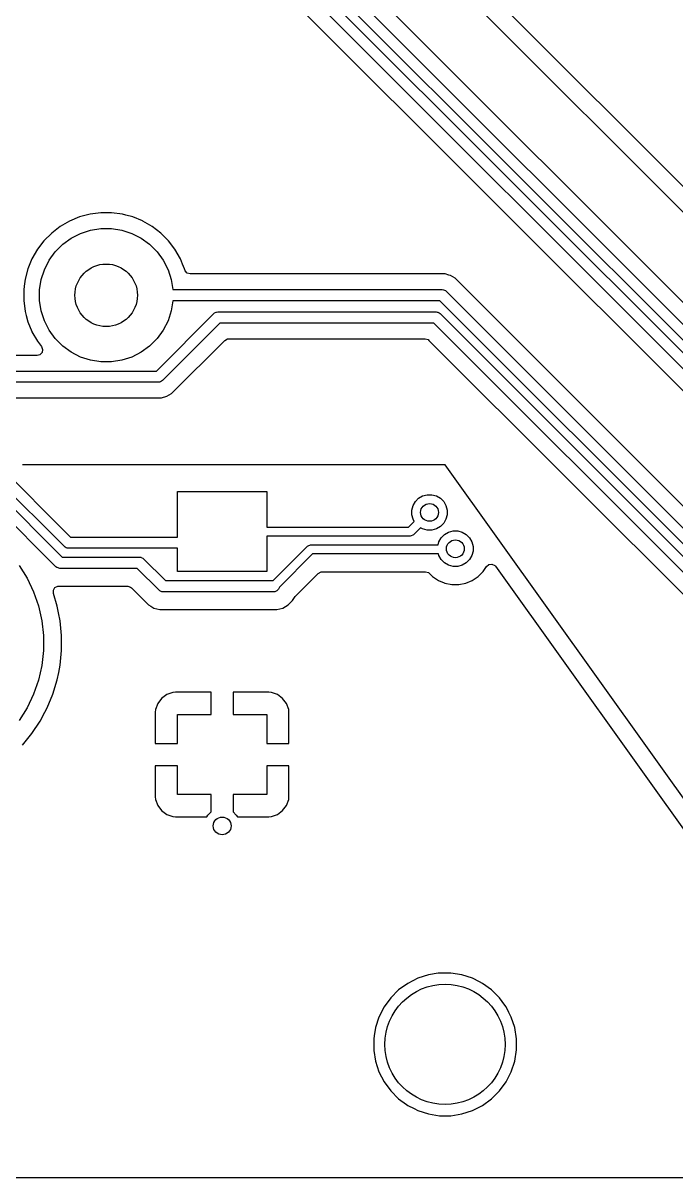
# Model space of a CAD drawing. Extents: x 0.71 to 7.56, y -5.16 to -0.79.
# Drawn here: x 1.281 to 1.857, y -5.157 to -4.138 of the extents above; entities that cross this region are included whole.
import ezdxf

# ---------------------------------------------------------------- set-up
doc = ezdxf.new("R2010")
doc.units = 0
doc.header["$MEASUREMENT"] = 0
doc.layers.add('BLACK', color=7, linetype='CONTINUOUS')

msp = doc.modelspace()

# ---------------------------------------------------------------- linework, layer by layer
at = {"layer": 'BLACK', "linetype": 'CONTINUOUS'}
for p, q in [((1.5167, -4.057), (2.2225, -4.7628)), ((2.2268, -4.7476), (1.532, -4.0527)), ((1.499, -4.0644), (2.2152, -4.7805)), ((2.217, -4.7712), (1.5083, -4.0625)), ((1.4791, -4.0779), (2.2016, -4.8004)), ((2.2097, -4.7889), (1.4906, -4.0699)), ((1.6535, -4.0945), (2.0866, -4.5276)), ((2.0918, -4.5102), (1.6709, -4.0893)), ((1.322, -4.3125), (1.3138, -4.3172)), ((1.3309, -4.3088), (1.322, -4.3125)), ((1.322, -4.3125), (1.322, -4.3125)), ((1.3401, -4.3063), (1.3309, -4.3088)), ((1.3496, -4.3051), (1.3401, -4.3063)), ((1.3591, -4.3051), (1.3496, -4.3051)), ((1.3496, -4.3051), (1.3496, -4.3051)), ((1.3686, -4.3063), (1.3591, -4.3051)), ((1.3591, -4.3051), (1.3591, -4.3051)), ((1.3717, -4.3072), (1.3686, -4.3063)), ((1.3686, -4.3063), (1.3686, -4.3063)), ((1.3686, -4.3063), (1.3686, -4.3063)), ((1.3778, -4.3088), (1.3717, -4.3072)), ((1.3863, -4.3123), (1.3778, -4.3088)), ((1.3866, -4.3125), (1.3863, -4.3123)), ((1.3949, -4.3172), (1.3866, -4.3125)), ((1.3138, -4.3172), (1.3062, -4.3231)), ((1.3317, -4.3234), (1.3405, -4.3205)), ((1.3405, -4.3205), (1.3497, -4.3191)), ((1.3497, -4.3191), (1.359, -4.3191)), ((1.359, -4.3191), (1.3681, -4.3205)), ((1.3681, -4.3205), (1.3769, -4.3234)), ((1.4025, -4.3231), (1.3949, -4.3172)), ((1.3949, -4.3172), (1.3949, -4.3172)), ((1.3949, -4.3172), (1.3949, -4.3172)), ((1.2994, -4.3298), (1.2936, -4.3374)), ((1.3062, -4.3231), (1.2994, -4.3298)), ((1.2994, -4.3298), (1.2994, -4.3298)), ((1.3062, -4.3231), (1.3062, -4.3231)), ((1.3094, -4.3396), (1.316, -4.333)), ((1.316, -4.333), (1.3235, -4.3276)), ((1.3235, -4.3276), (1.3317, -4.3234)), ((1.3769, -4.3234), (1.3852, -4.3276)), ((1.3852, -4.3276), (1.3927, -4.333)), ((1.3927, -4.333), (1.3992, -4.3396)), ((1.4092, -4.3298), (1.4025, -4.3231)), ((1.4025, -4.3231), (1.4025, -4.3231)), ((1.415, -4.3374), (1.4092, -4.3298)), ((1.4092, -4.3298), (1.4092, -4.3298)), ((1.2936, -4.3374), (1.2888, -4.3457)), ((1.304, -4.3471), (1.3094, -4.3396)), ((1.3992, -4.3396), (1.4047, -4.3471)), ((1.4198, -4.3457), (1.415, -4.3374)), ((1.2888, -4.3457), (1.2852, -4.3545)), ((1.2888, -4.3457), (1.2888, -4.3457)), ((1.2998, -4.3554), (1.304, -4.3471)), ((1.4047, -4.3471), (1.4089, -4.3554)), ((1.4218, -4.3504), (1.4198, -4.3457)), ((1.4235, -4.3545), (1.4218, -4.3504)), ((1.2827, -4.3637), (1.2819, -4.3699)), ((1.2852, -4.3545), (1.2827, -4.3637)), ((1.2969, -4.3642), (1.2998, -4.3554)), ((1.4089, -4.3554), (1.4118, -4.3642)), ((1.4238, -4.3556), (1.4235, -4.3545)), ((1.424, -4.3564), (1.4238, -4.3556)), ((1.4258, -4.3585), (1.424, -4.3564)), ((1.4285, -4.3592), (1.4258, -4.3585)), ((1.6535, -4.3592), (1.4285, -4.3592)), ((1.6567, -4.3601), (1.6535, -4.3592)), ((1.6535, -4.3592), (1.6535, -4.3592)), ((1.6583, -4.3605), (1.6567, -4.3601)), ((1.6625, -4.363), (1.6583, -4.3605)), ((1.6583, -4.3605), (1.6583, -4.3605)), ((2.2538, -4.9543), (1.6625, -4.363)), ((1.6625, -4.363), (1.6625, -4.363)), ((1.2819, -4.3699), (1.2815, -4.3732)), ((1.2815, -4.3732), (1.2815, -4.3827)), ((1.2955, -4.3733), (1.2969, -4.3642)), ((1.2955, -4.3826), (1.2955, -4.3733)), ((1.4118, -4.3642), (1.4132, -4.373)), ((1.4132, -4.373), (1.651, -4.373)), ((1.651, -4.373), (1.652, -4.3731)), ((1.652, -4.3731), (1.652, -4.3731)), ((1.652, -4.3731), (1.6521, -4.3732)), ((1.6521, -4.3732), (1.6538, -4.3739)), ((1.6538, -4.3739), (1.6538, -4.3739)), ((1.6538, -4.3739), (1.6545, -4.3745)), ((1.2815, -4.3827), (1.2827, -4.3922)), ((1.2969, -4.3917), (1.2955, -4.3826)), ((1.4132, -4.3829), (1.4118, -4.3917)), ((1.649, -4.3829), (1.4132, -4.3829)), ((2.244, -4.9779), (1.649, -4.3829)), ((1.6545, -4.3745), (2.2495, -4.9695)), ((1.2827, -4.3922), (1.2837, -4.3957)), ((1.2998, -4.4006), (1.2969, -4.3917)), ((1.3986, -4.4449), (1.4493, -4.3942)), ((1.4118, -4.3917), (1.4089, -4.4006)), ((1.4493, -4.3942), (1.45, -4.3935)), ((1.45, -4.3935), (1.4513, -4.393)), ((1.45, -4.3935), (1.45, -4.3935)), ((1.4513, -4.393), (1.4518, -4.3928)), ((1.4518, -4.3928), (1.4528, -4.3927)), ((1.4518, -4.3928), (1.4518, -4.3928)), ((1.4528, -4.3927), (1.6457, -4.3927)), ((1.6457, -4.3927), (1.6466, -4.3928)), ((1.6466, -4.3928), (1.6466, -4.3928)), ((1.6466, -4.3928), (1.6471, -4.393)), ((1.6471, -4.393), (1.6484, -4.3935)), ((1.6484, -4.3935), (1.6484, -4.3935)), ((1.6484, -4.3935), (1.6491, -4.3942)), ((1.6491, -4.3942), (2.2422, -4.9872)), ((1.2837, -4.3957), (1.2852, -4.4014)), ((1.2852, -4.4014), (1.2888, -4.4101)), ((1.304, -4.4088), (1.2998, -4.4006)), ((1.4548, -4.4026), (1.4041, -4.4533)), ((1.4089, -4.4006), (1.4047, -4.4088)), ((1.6436, -4.4026), (1.4548, -4.4026)), ((2.2367, -4.9956), (1.6436, -4.4026)), ((1.2888, -4.4101), (1.2888, -4.4102)), ((1.2888, -4.4102), (1.2936, -4.4185)), ((1.3094, -4.4163), (1.304, -4.4088)), ((1.4047, -4.4088), (1.3992, -4.4163)), ((1.2936, -4.4185), (1.2936, -4.4185)), ((1.2936, -4.4185), (1.2936, -4.4185)), ((1.2936, -4.4185), (1.2972, -4.4232)), ((1.2972, -4.4232), (1.2982, -4.4258)), ((1.316, -4.4229), (1.3094, -4.4163)), ((1.3235, -4.4283), (1.316, -4.4229)), ((1.3927, -4.4229), (1.3852, -4.4283)), ((1.3992, -4.4163), (1.3927, -4.4229)), ((1.4121, -4.4648), (1.4591, -4.4178)), ((1.4591, -4.4178), (1.4615, -4.4165)), ((1.4615, -4.4165), (1.4625, -4.4164)), ((1.4625, -4.4164), (1.6359, -4.4164)), ((1.6359, -4.4164), (1.6385, -4.4171)), ((1.6385, -4.4171), (1.6393, -4.4178)), ((1.6393, -4.4178), (2.2287, -5.0071)), ((1.2934, -4.4311), (1.186, -4.4311)), ((1.2958, -4.4305), (1.2934, -4.4311)), ((1.2977, -4.4285), (1.2958, -4.4305)), ((1.2982, -4.4258), (1.2977, -4.4285)), ((1.3317, -4.4325), (1.3235, -4.4283)), ((1.3405, -4.4354), (1.3317, -4.4325)), ((1.3769, -4.4325), (1.3681, -4.4354)), ((1.3852, -4.4283), (1.3769, -4.4325)), ((1.1782, -4.4449), (1.3986, -4.4449)), ((1.3497, -4.4368), (1.3405, -4.4354)), ((1.359, -4.4368), (1.3497, -4.4368)), ((1.3681, -4.4354), (1.359, -4.4368)), ((1.4006, -4.4547), (1.1762, -4.4547)), ((1.4016, -4.4546), (1.4006, -4.4547)), ((1.4021, -4.4544), (1.4016, -4.4546)), ((1.4016, -4.4546), (1.4016, -4.4546)), ((1.4033, -4.4539), (1.4021, -4.4544)), ((1.4041, -4.4533), (1.4033, -4.4539)), ((1.4033, -4.4539), (1.4033, -4.4539)), ((1.4078, -4.4672), (1.4121, -4.4648)), ((1.1737, -4.4685), (1.4031, -4.4685)), ((1.4031, -4.4685), (1.4078, -4.4672)), ((1.4031, -4.4685), (1.4031, -4.4685)), ((1.257, -4.5257), (1.3229, -4.5915)), ((1.3174, -4.5999), (1.2515, -4.5341)), ((1.6535, -4.5276), (1.2805, -4.5276)), ((2.0458, -5.0767), (1.6535, -4.5276)), ((1.2497, -4.5434), (1.3156, -4.6093)), ((1.31, -4.6177), (1.2442, -4.5518)), ((1.4173, -4.5915), (1.4173, -4.5512)), ((1.4173, -4.5512), (1.4961, -4.5512)), ((1.4961, -4.5512), (1.4961, -4.5827)), ((1.6273, -4.5601), (1.6302, -4.5572)), ((1.6302, -4.5572), (1.6337, -4.5551)), ((1.6337, -4.5551), (1.6377, -4.5541)), ((1.6377, -4.5541), (1.6418, -4.5541)), ((1.6418, -4.5541), (1.6458, -4.5551)), ((1.6458, -4.5551), (1.6494, -4.5572)), ((1.6494, -4.5572), (1.6523, -4.5601)), ((1.6242, -4.5676), (1.6252, -4.5637)), ((1.6242, -4.5717), (1.6242, -4.5676)), ((1.6252, -4.5637), (1.6273, -4.5601)), ((1.6523, -4.5601), (1.6543, -4.5637)), ((1.6543, -4.5637), (1.6554, -4.5676)), ((1.6554, -4.5676), (1.6554, -4.5717)), ((1.6212, -4.5827), (1.6263, -4.5776)), ((1.6252, -4.5757), (1.6242, -4.5717)), ((1.6263, -4.5776), (1.6252, -4.5757)), ((1.6543, -4.5757), (1.6523, -4.5793)), ((1.6554, -4.5717), (1.6543, -4.5757)), ((1.4961, -4.5827), (1.6212, -4.5827)), ((1.6319, -4.5832), (1.6256, -4.5894)), ((1.6337, -4.5842), (1.6319, -4.5832)), ((1.6377, -4.5853), (1.6337, -4.5842)), ((1.6418, -4.5853), (1.6377, -4.5853)), ((1.6458, -4.5842), (1.6418, -4.5853)), ((1.6494, -4.5822), (1.6458, -4.5842)), ((1.6523, -4.5793), (1.6494, -4.5822)), ((1.653, -4.5893), (1.6566, -4.5872)), ((1.6566, -4.5872), (1.6606, -4.5861)), ((1.6606, -4.5861), (1.6647, -4.5861)), ((1.6647, -4.5861), (1.6686, -4.5872)), ((1.6686, -4.5872), (1.6722, -4.5893)), ((1.3229, -4.5915), (1.4173, -4.5915)), ((1.6228, -4.5906), (1.4961, -4.5906)), ((1.4961, -4.5906), (1.4961, -4.622)), ((1.6236, -4.5905), (1.6228, -4.5906)), ((1.625, -4.5899), (1.6236, -4.5905)), ((1.6256, -4.5894), (1.625, -4.5899)), ((1.6473, -4.5984), (1.6481, -4.5957)), ((1.6481, -4.5957), (1.6501, -4.5922)), ((1.6501, -4.5922), (1.653, -4.5893)), ((1.6722, -4.5893), (1.6751, -4.5922)), ((1.6751, -4.5922), (1.6772, -4.5957)), ((1.6772, -4.5957), (1.6782, -4.5997)), ((1.3181, -4.6005), (1.3174, -4.5999)), ((1.3189, -4.6009), (1.3181, -4.6005)), ((1.3181, -4.6005), (1.3181, -4.6005)), ((1.3199, -4.6013), (1.3189, -4.6009)), ((1.3209, -4.6014), (1.3199, -4.6013)), ((1.3199, -4.6013), (1.3199, -4.6013)), ((1.4173, -4.6014), (1.3209, -4.6014)), ((1.4173, -4.622), (1.4173, -4.6014)), ((1.5017, -4.6299), (1.5321, -4.5996)), ((1.5365, -4.6063), (1.5072, -4.6356)), ((1.5321, -4.5996), (1.5327, -4.5991)), ((1.5327, -4.5991), (1.5331, -4.5989)), ((1.5331, -4.5989), (1.5341, -4.5985)), ((1.5341, -4.5985), (1.5348, -4.5984)), ((1.5348, -4.5984), (1.6473, -4.5984)), ((1.6477, -4.6063), (1.5365, -4.6063)), ((1.6481, -4.6078), (1.6477, -4.6063)), ((1.6501, -4.6113), (1.6481, -4.6078)), ((1.6772, -4.6078), (1.6751, -4.6113)), ((1.6782, -4.6038), (1.6772, -4.6078)), ((1.6782, -4.5997), (1.6782, -4.6038)), ((1.2774, -4.6167), (1.2845, -4.6279)), ((1.3108, -4.6183), (1.31, -4.6177)), ((1.3118, -4.6187), (1.3108, -4.6183)), ((1.3108, -4.6183), (1.3108, -4.6183)), ((1.3156, -4.6093), (1.3839, -4.6093)), ((1.3839, -4.6093), (1.3848, -4.6093)), ((1.3848, -4.6093), (1.3848, -4.6093)), ((1.3848, -4.6093), (1.3853, -4.6095)), ((1.3853, -4.6095), (1.3866, -4.6101)), ((1.3866, -4.6101), (1.3866, -4.6101)), ((1.3866, -4.6101), (1.3873, -4.6107)), ((1.3873, -4.6107), (1.4066, -4.6299)), ((1.653, -4.6142), (1.6501, -4.6113)), ((1.6566, -4.6163), (1.653, -4.6142)), ((1.6606, -4.6174), (1.6566, -4.6163)), ((1.6647, -4.6174), (1.6606, -4.6174)), ((1.6686, -4.6163), (1.6647, -4.6174)), ((1.6722, -4.6142), (1.6686, -4.6163)), ((1.6751, -4.6113), (1.6722, -4.6142)), ((1.6871, -4.6218), (1.69, -4.6175)), ((1.69, -4.6175), (1.6921, -4.6157)), ((1.6921, -4.6157), (1.6949, -4.6153)), ((1.6949, -4.6153), (1.6973, -4.6165)), ((1.6973, -4.6165), (1.698, -4.6173)), ((1.698, -4.6173), (2.0328, -5.086)), ((1.2845, -4.6279), (1.2902, -4.6398)), ((1.3126, -4.619), (1.3118, -4.6187)), ((1.3135, -4.6191), (1.3126, -4.619)), ((1.3126, -4.619), (1.3126, -4.619)), ((1.3818, -4.6191), (1.3135, -4.6191)), ((1.401, -4.6383), (1.3818, -4.6191)), ((1.4961, -4.622), (1.4173, -4.622)), ((1.5213, -4.6438), (1.5416, -4.6235)), ((1.5416, -4.6235), (1.544, -4.6222)), ((1.544, -4.6222), (1.545, -4.6221)), ((1.545, -4.6221), (1.6363, -4.6221)), ((1.6363, -4.6221), (1.639, -4.6228)), ((1.639, -4.6228), (1.6398, -4.6235)), ((1.6398, -4.6235), (1.6413, -4.625)), ((1.6413, -4.625), (1.6425, -4.6262)), ((1.6425, -4.6262), (1.6477, -4.6297)), ((1.6775, -4.6297), (1.6827, -4.6262)), ((1.6827, -4.6262), (1.6871, -4.6218)), ((1.3077, -4.6384), (1.3091, -4.6361)), ((1.3077, -4.6412), (1.3077, -4.6384)), ((1.3091, -4.6361), (1.3116, -4.6349)), ((1.3116, -4.6349), (1.3124, -4.6349)), ((1.3124, -4.6349), (1.3163, -4.6349)), ((1.3163, -4.6349), (1.3733, -4.6349)), ((1.3733, -4.6349), (1.3759, -4.6356)), ((1.3759, -4.6356), (1.3767, -4.6363)), ((1.3767, -4.6363), (1.3878, -4.6474)), ((1.4018, -4.6389), (1.401, -4.6383)), ((1.403, -4.6395), (1.4018, -4.6389)), ((1.4018, -4.6389), (1.4018, -4.6389)), ((1.4066, -4.6299), (1.5017, -4.6299)), ((1.5051, -4.6389), (1.5033, -4.6397)), ((1.5065, -4.6376), (1.5051, -4.6389)), ((1.5072, -4.6358), (1.5065, -4.6376)), ((1.5072, -4.6356), (1.5072, -4.6358)), ((1.6477, -4.6297), (1.6477, -4.6297)), ((1.6477, -4.6297), (1.6527, -4.6318)), ((1.6527, -4.6318), (1.6534, -4.6321)), ((1.6534, -4.6321), (1.6595, -4.6333)), ((1.6595, -4.6333), (1.6595, -4.6333)), ((1.6595, -4.6333), (1.6595, -4.6333)), ((1.6595, -4.6333), (1.6657, -4.6333)), ((1.6657, -4.6333), (1.6718, -4.6321)), ((1.6657, -4.6333), (1.6657, -4.6333)), ((1.6718, -4.6321), (1.6775, -4.6297)), ((1.2902, -4.6398), (1.2946, -4.6523)), ((1.3111, -4.6525), (1.3077, -4.6412)), ((1.3878, -4.6474), (1.3878, -4.6474)), ((1.3878, -4.6474), (1.388, -4.6475)), ((1.388, -4.6475), (1.388, -4.6475)), ((1.388, -4.6475), (1.3918, -4.6514)), ((1.4036, -4.6397), (1.403, -4.6395)), ((1.4045, -4.6398), (1.4036, -4.6397)), ((1.4036, -4.6397), (1.4036, -4.6397)), ((1.5024, -4.6398), (1.4045, -4.6398)), ((1.5033, -4.6397), (1.5024, -4.6398)), ((1.5151, -4.6514), (1.5189, -4.6475)), ((1.5189, -4.6475), (1.5205, -4.6448)), ((1.5205, -4.6448), (1.5213, -4.6438)), ((1.2946, -4.6523), (1.2975, -4.6653)), ((1.3123, -4.6583), (1.3111, -4.6525)), ((1.3111, -4.6525), (1.3111, -4.6525)), ((1.3111, -4.6525), (1.3111, -4.6525)), ((1.3111, -4.6525), (1.3111, -4.6525)), ((1.3137, -4.6654), (1.3123, -4.6583)), ((1.3918, -4.6514), (1.3918, -4.6514)), ((1.3918, -4.6514), (1.3918, -4.6514)), ((1.3918, -4.6514), (1.3937, -4.6525)), ((1.3937, -4.6525), (1.3965, -4.6541)), ((1.3965, -4.6541), (1.4018, -4.6555)), ((1.4018, -4.6555), (1.4018, -4.6555)), ((1.4018, -4.6555), (1.5051, -4.6555)), ((1.5051, -4.6555), (1.5103, -4.6541)), ((1.5051, -4.6555), (1.5051, -4.6555)), ((1.5103, -4.6541), (1.5151, -4.6514)), ((1.2975, -4.6653), (1.299, -4.6784)), ((1.315, -4.6785), (1.3137, -4.6654)), ((1.299, -4.6784), (1.299, -4.6917)), ((1.315, -4.6916), (1.315, -4.6785)), ((1.299, -4.6917), (1.2975, -4.7048)), ((1.3137, -4.7047), (1.315, -4.6916)), ((1.2975, -4.7048), (1.2946, -4.7177)), ((1.3124, -4.7111), (1.3137, -4.7047)), ((1.2946, -4.7177), (1.2902, -4.7302)), ((1.3073, -4.7302), (1.3111, -4.7176)), ((1.3111, -4.7176), (1.3124, -4.7111)), ((1.3111, -4.7176), (1.3111, -4.7176)), ((1.3111, -4.7176), (1.3111, -4.7176)), ((1.2902, -4.7302), (1.2845, -4.7422)), ((1.3023, -4.7423), (1.3073, -4.7302)), ((1.4078, -4.7306), (1.4033, -4.734)), ((1.4131, -4.7286), (1.4078, -4.7306)), ((1.4078, -4.7306), (1.4078, -4.7306)), ((1.4154, -4.7283), (1.4131, -4.7286)), ((1.4131, -4.7286), (1.4131, -4.7286)), ((1.4469, -4.7283), (1.4154, -4.7283)), ((1.4469, -4.748), (1.4469, -4.7283)), ((1.4979, -4.7283), (1.4665, -4.7283)), ((1.4665, -4.7283), (1.4665, -4.748)), ((1.5003, -4.7286), (1.4979, -4.7283)), ((1.5056, -4.7306), (1.5003, -4.7286)), ((1.5003, -4.7286), (1.5003, -4.7286)), ((1.5101, -4.734), (1.5056, -4.7306)), ((1.5056, -4.7306), (1.5056, -4.7306)), ((1.3999, -4.7385), (1.3979, -4.7438)), ((1.4033, -4.734), (1.3999, -4.7385)), ((1.3999, -4.7385), (1.3999, -4.7385)), ((1.4033, -4.734), (1.4033, -4.734)), ((1.5135, -4.7385), (1.5101, -4.734)), ((1.5101, -4.734), (1.5101, -4.734)), ((1.5155, -4.7438), (1.5135, -4.7385)), ((1.5135, -4.7385), (1.5135, -4.7385)), ((1.2845, -4.7422), (1.2774, -4.7534)), ((1.2961, -4.7539), (1.3002, -4.7461)), ((1.3002, -4.7461), (1.3023, -4.7423)), ((1.3979, -4.7438), (1.3976, -4.7461)), ((1.3976, -4.7461), (1.3976, -4.7736)), ((1.3979, -4.7438), (1.3979, -4.7438)), ((1.4173, -4.7736), (1.4173, -4.748)), ((1.4173, -4.748), (1.4469, -4.748)), ((1.4665, -4.748), (1.4961, -4.748)), ((1.4961, -4.748), (1.4961, -4.7736)), ((1.5157, -4.7461), (1.5155, -4.7438)), ((1.5155, -4.7438), (1.5155, -4.7438)), ((1.5157, -4.7736), (1.5157, -4.7461)), ((1.5157, -4.7461), (1.5157, -4.7461)), ((1.2888, -4.7649), (1.2961, -4.7539)), ((1.2804, -4.7751), (1.2888, -4.7649)), ((1.3976, -4.7736), (1.4173, -4.7736)), ((1.4961, -4.7736), (1.5157, -4.7736)), ((1.4173, -4.7933), (1.3976, -4.7933)), ((1.3976, -4.7933), (1.3976, -4.8208)), ((1.4173, -4.8189), (1.4173, -4.7933)), ((1.5157, -4.7933), (1.4961, -4.7933)), ((1.4961, -4.7933), (1.4961, -4.8189)), ((1.5157, -4.8208), (1.5157, -4.7933)), ((1.3976, -4.8208), (1.3979, -4.8231)), ((1.4469, -4.8189), (1.4173, -4.8189)), ((1.4469, -4.8342), (1.4469, -4.8189)), ((1.4961, -4.8189), (1.4665, -4.8189)), ((1.4665, -4.8189), (1.4665, -4.8342)), ((1.5155, -4.8231), (1.5157, -4.8208)), ((1.5157, -4.8208), (1.5157, -4.8208)), ((1.3979, -4.8231), (1.3979, -4.8231)), ((1.3979, -4.8231), (1.3999, -4.8284)), ((1.3999, -4.8284), (1.3999, -4.8284)), ((1.3999, -4.8284), (1.4033, -4.833)), ((1.5101, -4.833), (1.5135, -4.8284)), ((1.5135, -4.8284), (1.5155, -4.8231)), ((1.5135, -4.8284), (1.5135, -4.8284)), ((1.5155, -4.8231), (1.5155, -4.8231)), ((1.4033, -4.833), (1.4033, -4.833)), ((1.4033, -4.833), (1.4078, -4.8364)), ((1.4078, -4.8364), (1.4078, -4.8364)), ((1.4078, -4.8364), (1.4131, -4.8383)), ((1.4131, -4.8383), (1.4131, -4.8383)), ((1.4131, -4.8383), (1.4154, -4.8386)), ((1.4154, -4.8386), (1.4154, -4.8386)), ((1.4154, -4.8386), (1.4432, -4.8386)), ((1.4432, -4.8386), (1.4442, -4.8369)), ((1.4442, -4.8369), (1.4469, -4.8342)), ((1.4665, -4.8342), (1.4692, -4.8369)), ((1.4692, -4.8369), (1.4702, -4.8386)), ((1.4702, -4.8386), (1.4979, -4.8386)), ((1.4979, -4.8386), (1.5003, -4.8383)), ((1.4979, -4.8386), (1.4979, -4.8386)), ((1.5003, -4.8383), (1.5056, -4.8364)), ((1.5003, -4.8383), (1.5003, -4.8383)), ((1.5056, -4.8364), (1.5101, -4.833)), ((1.5056, -4.8364), (1.5056, -4.8364)), ((1.5101, -4.833), (1.5101, -4.833)), ((1.6205, -4.9855), (1.6125, -4.9913)), ((1.6294, -4.981), (1.6205, -4.9855)), ((1.6388, -4.9779), (1.6294, -4.981)), ((1.6473, -4.9766), (1.6388, -4.9779)), ((1.6486, -4.9764), (1.6473, -4.9766)), ((1.6585, -4.9764), (1.6486, -4.9764)), ((1.6683, -4.9779), (1.6585, -4.9764)), ((1.6777, -4.981), (1.6683, -4.9779)), ((1.6838, -4.9841), (1.6777, -4.981)), ((1.6866, -4.9855), (1.6838, -4.9841)), ((1.6946, -4.9913), (1.6866, -4.9855)), ((1.6866, -4.9855), (1.6866, -4.9855)), ((1.6866, -4.9855), (1.6866, -4.9855)), ((1.6125, -4.9913), (1.6055, -4.9983)), ((1.6125, -4.9913), (1.6125, -4.9913)), ((1.7016, -4.9983), (1.6946, -4.9913)), ((1.6946, -4.9913), (1.6946, -4.9913)), ((1.6055, -4.9983), (1.5997, -5.0063)), ((1.6055, -4.9983), (1.6055, -4.9983)), ((1.7063, -5.0048), (1.7016, -4.9983)), ((1.7016, -4.9983), (1.7016, -4.9983)), ((1.7074, -5.0063), (1.7063, -5.0048)), ((1.5951, -5.0152), (1.5921, -5.0246)), ((1.5997, -5.0063), (1.5951, -5.0152)), ((1.7099, -5.0111), (1.7074, -5.0063)), ((1.7119, -5.0152), (1.7099, -5.0111)), ((1.715, -5.0246), (1.7119, -5.0152)), ((1.7119, -5.0152), (1.7119, -5.0152)), ((1.7119, -5.0152), (1.7119, -5.0152)), ((1.5921, -5.0246), (1.591, -5.0317)), ((1.7166, -5.0344), (1.715, -5.0246)), ((1.591, -5.0317), (1.5905, -5.0344)), ((1.5905, -5.0344), (1.5905, -5.0443)), ((1.7166, -5.0443), (1.7166, -5.0344)), ((1.5905, -5.0443), (1.5906, -5.0449)), ((1.5906, -5.0449), (1.5921, -5.0541)), ((1.715, -5.0541), (1.7166, -5.0443)), ((1.5921, -5.0541), (1.5951, -5.0636)), ((1.7119, -5.0636), (1.715, -5.0541)), ((1.5951, -5.0636), (1.5997, -5.0724)), ((1.7074, -5.0724), (1.7119, -5.0636)), ((1.5997, -5.0724), (1.6055, -5.0804)), ((1.7016, -5.0804), (1.7074, -5.0724)), ((1.6055, -5.0804), (1.6055, -5.0804)), ((1.6055, -5.0804), (1.6125, -5.0874)), ((1.6125, -5.0874), (1.6125, -5.0874)), ((1.6125, -5.0874), (1.6195, -5.0925)), ((1.6866, -5.0933), (1.6946, -5.0874)), ((1.6946, -5.0874), (1.7016, -5.0804)), ((1.6195, -5.0925), (1.6205, -5.0933)), ((1.6205, -5.0933), (1.6261, -5.0961)), ((1.6261, -5.0961), (1.6294, -5.0978)), ((1.6294, -5.0978), (1.6294, -5.0978)), ((1.6294, -5.0978), (1.6294, -5.0978)), ((1.6294, -5.0978), (1.6388, -5.1008)), ((1.6683, -5.1008), (1.6777, -5.0978)), ((1.6777, -5.0978), (1.6866, -5.0933)), ((1.6388, -5.1008), (1.6486, -5.1024)), ((1.6486, -5.1024), (1.6486, -5.1024)), ((1.6486, -5.1024), (1.6585, -5.1024)), ((1.6585, -5.1024), (1.6683, -5.1008)), ((1.6585, -5.1024), (1.6585, -5.1024)), ((3.9321, -5.1573), (0.9034, -5.1573))]:
    msp.add_line(p, q, dxfattribs=at)
at = {"layer": 'BLACK'}
for centre, radius in [((1.3543, -4.378), 0.0276), ((1.6398, -4.5697), 0.00787), ((1.6626, -4.6018), 0.00787), ((1.4567, -4.8465), 0.00787), ((1.6535, -5.0394), 0.0531)]:
    msp.add_circle(centre, radius, dxfattribs=at)

doc.saveas('drawing.dxf')
